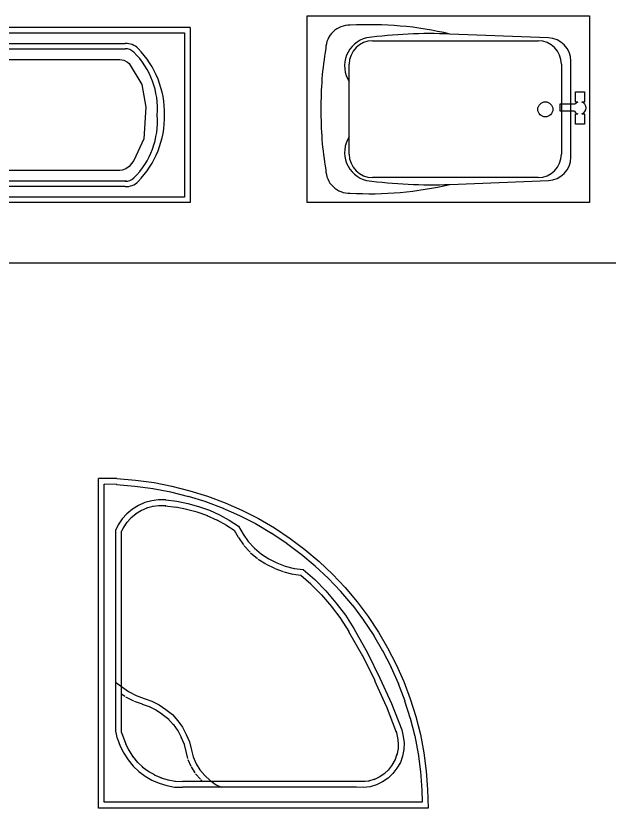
# Model space of a CAD drawing. Header units: millimetres. Extents: x 4994 to 37440, y 17304 to 30205.
# Drawn here: x 25493 to 28037, y 20426 to 23822 of the extents above; entities that cross this region are included whole.
import ezdxf

# ---------------------------------------------------------------- set-up
doc = ezdxf.new("R2010")
doc.units = ezdxf.units.MM
doc.layers.add('www.cad-blocks.net', color=7, linetype='Continuous')

# ---------------------------------------------------------------- blocks, each defined once
blk = doc.blocks.new('A$C6F300F56')
for p, q in [((0, 1.4133), (1.4133, 1.4133)), ((0, 0), (0, 1.4133)), ((1.4122, 1.334), (1.4133, 1.4133)), ((0.2974, 1.3313), (0.2652, 1.3198)), ((0.2974, 1.3313), (0.3296, 1.3394)), ((0.3296, 1.3394), (0.348, 1.3394)), ((0.348, 1.3394), (1.1923, 1.3394)), ((0.5397, 1.3399), (0.5216, 1.3152)), ((1.2139, 1.329), (1.1923, 1.3394)), ((1.2392, 1.3118), (1.2139, 1.329)), ((1.4122, 1.334), (1.4053, 1.2547)), ((0.2353, 1.3049), (0.2065, 1.2865)), ((0.2353, 1.3049), (0.2065, 1.2865)), ((0.2652, 1.3198), (0.2353, 1.3049)), ((0.2652, 1.3198), (0.2353, 1.3049)), ((0.5216, 1.3152), (0.4998, 1.2853)), ((1.2611, 1.2911), (1.2392, 1.3118)), ((1.2806, 1.2681), (1.2611, 1.2911)), ((0.1801, 1.2646), (0.1571, 1.2405)), ((0.1801, 1.2646), (0.1571, 1.2405)), ((0.2065, 1.2865), (0.1801, 1.2646)), ((0.2065, 1.2865), (0.1801, 1.2646)), ((0.4998, 1.2853), (0.4825, 1.252)), ((0.4998, 1.2853), (0.4825, 1.252)), ((1.2967, 1.2416), (1.2806, 1.2681)), ((0.1571, 1.2405), (0.1364, 1.2129)), ((0.4825, 1.252), (0.4699, 1.2175)), ((0.4825, 1.252), (0.4699, 1.2175)), ((1.3094, 1.214), (1.2967, 1.2416)), ((1.4053, 1.2547), (1.3949, 1.1753)), ((0.1364, 1.2129), (0.1203, 1.1841)), ((0.4699, 1.2175), (0.4584, 1.1841)), ((0.4699, 1.2175), (0.4584, 1.1841)), ((1.3174, 1.1853), (1.3094, 1.214)), ((0.1203, 1.1841), (0.1065, 1.1531)), ((0.4584, 1.1841), (0.4423, 1.1531)), ((0.4584, 1.1841), (0.4423, 1.1531)), ((1.3209, 1.1554), (1.3174, 1.1853)), ((1.3209, 1.1243), (1.3209, 1.1554)), ((1.3949, 1.1753), (1.38, 1.0983)), ((0.0973, 1.1209), (0.0904, 1.0875)), ((0.1065, 1.1531), (0.0973, 1.1209)), ((0.4227, 1.1243), (0.4009, 1.0967)), ((0.4227, 1.1243), (0.4009, 1.0967)), ((0.4423, 1.1531), (0.4227, 1.1243)), ((0.4423, 1.1531), (0.4227, 1.1243)), ((1.3209, 1.1243), (1.3151, 1.0772)), ((0.0904, 1.0875), (0.0892, 1.053)), ((0.4009, 1.0967), (0.3744, 1.0737)), ((0.4009, 1.0967), (0.3744, 1.0737)), ((1.38, 1.0983), (1.3604, 1.0212)), ((0.0892, 0.3067), (0.0892, 1.053)), ((0.3468, 1.053), (0.3158, 1.0369)), ((0.3468, 1.053), (0.3158, 1.0369)), ((0.3744, 1.0737), (0.3468, 1.053)), ((0.3744, 1.0737), (0.3468, 1.053)), ((1.3151, 1.0772), (1.3059, 1.03)), ((0.2836, 1.0231), (0.2491, 1.0151)), ((0.2836, 1.0231), (0.2491, 1.0151)), ((0.3158, 1.0369), (0.2836, 1.0231)), ((0.3158, 1.0369), (0.2836, 1.0231)), ((1.3059, 1.03), (1.2933, 0.984)), ((1.3604, 1.0212), (1.3374, 0.9453)), ((0.1904, 0.9944), (0.164, 0.9783)), ((0.1904, 0.9944), (0.164, 0.9783)), ((0.2192, 1.007), (0.1904, 0.9944)), ((0.2491, 1.0151), (0.2192, 1.007)), ((0.2491, 1.0151), (0.2192, 1.007)), ((0.1398, 0.9576), (0.118, 0.9346)), ((0.1398, 0.9576), (0.118, 0.9346)), ((0.164, 0.9783), (0.1398, 0.9576)), ((0.164, 0.9783), (0.1398, 0.9576)), ((1.2933, 0.984), (1.2772, 0.938)), ((0.118, 0.9346), (0.0996, 0.9093)), ((0.118, 0.9346), (0.0996, 0.9093)), ((1.2772, 0.938), (1.2576, 0.8943)), ((1.3374, 0.9453), (1.3087, 0.8706)), ((0.0996, 0.9093), (0.0892, 0.8877)), ((0.0996, 0.9093), (0.0892, 0.8877)), ((1.2576, 0.8943), (1.2346, 0.8529)), ((1.2346, 0.8529), (1.2082, 0.8127)), ((1.3087, 0.8706), (1.2765, 0.7981)), ((1.1737, 0.7931), (1.1426, 0.7713)), ((1.2082, 0.8127), (1.1737, 0.7931)), ((1.2765, 0.7981), (1.2408, 0.7268)), ((1.1426, 0.7713), (1.1139, 0.7448)), ((1.0886, 0.7149), (1.0679, 0.6827)), ((1.1139, 0.7448), (1.0886, 0.7149)), ((1.2408, 0.7268), (1.2006, 0.659)), ((1.0679, 0.6827), (1.0506, 0.6482)), ((1.0506, 0.6482), (1.0368, 0.6126)), ((1.2006, 0.659), (1.1557, 0.5923)), ((1.0368, 0.6126), (1.0276, 0.5746)), ((1.1557, 0.5923), (1.1086, 0.529)), ((1.0276, 0.5746), (1.023, 0.5355)), ((1.023, 0.5355), (0.9793, 0.4861)), ((1.1086, 0.529), (1.0568, 0.468)), ((0.9793, 0.4861), (0.931, 0.4389)), ((1.0568, 0.468), (1.0028, 0.4106)), ((0.931, 0.4389), (0.8804, 0.3952)), ((1.0028, 0.4106), (0.9453, 0.3565)), ((0.8804, 0.3952), (0.8264, 0.355)), ((0.8264, 0.355), (0.77, 0.3193)), ((0.9453, 0.3565), (0.8843, 0.3048)), ((0.0881, 0.2779), (0.0892, 0.3067)), ((0.77, 0.3193), (0.6654, 0.2595)), ((0.0915, 0.2492), (0.0881, 0.2779)), ((0.8843, 0.3048), (0.8211, 0.2576)), ((0.0996, 0.2216), (0.0915, 0.2492)), ((0.6654, 0.2595), (0.5573, 0.2066)), ((0.8211, 0.2576), (0.7544, 0.2128)), ((0.1122, 0.1963), (0.0996, 0.2216)), ((0.5573, 0.2066), (0.448, 0.1572)), ((0.7544, 0.2128), (0.6865, 0.1737)), ((0.1283, 0.1721), (0.1122, 0.1963)), ((0.1479, 0.1514), (0.1283, 0.1721)), ((0.6865, 0.1737), (0.6152, 0.1369)), ((0.1709, 0.1342), (0.1479, 0.1514)), ((0.448, 0.1572), (0.3353, 0.1135)), ((0.6152, 0.1369), (0.5428, 0.1047)), ((0.1962, 0.1192), (0.1709, 0.1342)), ((0.2226, 0.11), (0.1962, 0.1192)), ((0.2514, 0.1043), (0.2226, 0.11)), ((0.2801, 0.1031), (0.2514, 0.1043)), ((0.3077, 0.1066), (0.2801, 0.1031)), ((0.3353, 0.1135), (0.3077, 0.1066)), ((0.5428, 0.1047), (0.468, 0.0771)), ((0.468, 0.0771), (0.3921, 0.0529)), ((0.3921, 0.0529), (0.3151, 0.0334)), ((0.0793, 0.0023), (0, 0)), ((0.1587, 0.0081), (0.0793, 0.0023)), ((0.2369, 0.0184), (0.1587, 0.0081)), ((0.3151, 0.0334), (0.2369, 0.0184))]:
    blk.add_line(p, q)
at = {"linetype": 'ByBlock'}
for p, q in [((0.0034, 1.4133), (1.4133, 1.4133)), ((1.4122, 1.334), (1.4133, 1.4133)), ((0.0251, 1.3884), (1.388, 1.3884)), ((0.0251, 0.0257), (0.0251, 1.3884)), ((1.3872, 1.3344), (1.388, 1.3884)), ((0.2974, 1.3313), (0.2652, 1.3198)), ((0.2974, 1.3313), (0.3296, 1.3394)), ((0.3296, 1.3394), (0.348, 1.3394)), ((1.2139, 1.329), (1.1923, 1.3394)), ((1.3873, 1.3362), (1.3804, 1.2568)), ((1.4122, 1.334), (1.4053, 1.2547)), ((0.2764, 1.2975), (0.2465, 1.2825)), ((0.3241, 1.3143), (0.2736, 1.2963)), ((0.3241, 1.3143), (1.1867, 1.3143)), ((0.3325, 1.3144), (0.3356, 1.3151)), ((0.4776, 1.2968), (0.4603, 1.2635)), ((0.4903, 1.3148), (0.4796, 1.3001)), ((1.2031, 1.3065), (1.1867, 1.3143)), ((1.2251, 1.2911), (1.2014, 1.3073)), ((1.2439, 1.2729), (1.222, 1.2936)), ((1.2611, 1.2911), (1.2392, 1.3118)), ((1.2806, 1.2681), (1.2611, 1.2911)), ((0.2224, 1.2672), (0.196, 1.2454)), ((0.2488, 1.2838), (0.22, 1.2654)), ((0.4591, 1.2606), (0.4464, 1.2261)), ((1.2616, 1.2519), (1.242, 1.2749)), ((1.2967, 1.2416), (1.2806, 1.2681)), ((1.3805, 1.2579), (1.3702, 1.1785)), ((0.1571, 1.2405), (0.1364, 1.2129)), ((0.1771, 1.2255), (0.1564, 1.1979)), ((0.1771, 1.2255), (0.1564, 1.1979)), ((0.1982, 1.2474), (0.1752, 1.2233)), ((0.4462, 1.2256), (0.4347, 1.1923)), ((1.2754, 1.2286), (1.2593, 1.2551)), ((1.2866, 1.2036), (1.274, 1.2312)), ((1.3094, 1.214), (1.2967, 1.2416)), ((1.4053, 1.2547), (1.3949, 1.1753)), ((0.1364, 1.2129), (0.1203, 1.1841)), ((0.1582, 1.2007), (0.1421, 1.1719)), ((0.4362, 1.1957), (0.4201, 1.1646)), ((1.2933, 1.1786), (1.2853, 1.2073)), ((1.3174, 1.1853), (1.3094, 1.214)), ((0.1203, 1.1841), (0.1065, 1.1531)), ((0.1431, 1.174), (0.1293, 1.1429)), ((0.4216, 1.1672), (0.4021, 1.1384)), ((1.296, 1.1525), (1.2926, 1.1824)), ((1.2959, 1.1243), (1.2959, 1.1554)), ((1.3209, 1.1554), (1.3174, 1.1853)), ((1.3209, 1.1243), (1.3209, 1.1554)), ((1.3704, 1.1801), (1.3555, 1.103)), ((1.3949, 1.1753), (1.38, 1.0983)), ((0.0973, 1.1209), (0.0904, 1.0875)), ((0.1065, 1.1531), (0.0973, 1.1209)), ((0.1305, 1.1462), (0.1213, 1.114)), ((0.4031, 1.1399), (0.3813, 1.1123)), ((1.2961, 1.1274), (1.2903, 1.0802)), ((1.3209, 1.1243), (1.3151, 1.0772)), ((0.0904, 1.0875), (0.0892, 1.053)), ((0.1154, 1.0867), (0.1142, 1.0522)), ((0.1218, 1.1158), (0.1149, 1.0825)), ((0.3594, 1.0937), (0.3318, 1.073)), ((0.3845, 1.1156), (0.358, 1.0926)), ((1.3558, 1.1044), (1.3362, 1.0273)), ((1.38, 1.0983), (1.3604, 1.0212)), ((0.0892, 0.3067), (0.0892, 1.053)), ((0.1142, 0.2699), (0.1142, 1.053)), ((0.3059, 1.0599), (0.2737, 1.0461)), ((0.3353, 1.0752), (0.3043, 1.0591)), ((1.2906, 1.082), (1.2814, 1.0348)), ((1.3151, 1.0772), (1.3059, 1.03)), ((0.2091, 1.0299), (0.1804, 1.0173)), ((0.2426, 1.0392), (0.2127, 1.0312)), ((0.2779, 1.0475), (0.2434, 1.0394)), ((1.2818, 1.0367), (1.2692, 0.9907)), ((1.3059, 1.03), (1.2933, 0.984)), ((1.3365, 1.0285), (1.3135, 0.9526)), ((1.3604, 1.0212), (1.3374, 0.9453)), ((0.1477, 0.9973), (0.1236, 0.9766)), ((0.1774, 1.0158), (0.151, 0.9997)), ((0.2192, 1.007), (0.1904, 0.9944)), ((1.2697, 0.9923), (1.2536, 0.9463)), ((0.1217, 0.9748), (0.1142, 0.9669)), ((1.2933, 0.984), (1.2772, 0.938)), ((1.3141, 0.9543), (1.2854, 0.8795)), ((1.2544, 0.9483), (1.2348, 0.9046)), ((1.2772, 0.938), (1.2576, 0.8943)), ((1.3374, 0.9453), (1.3087, 0.8706)), ((1.2358, 0.9065), (1.2128, 0.8651)), ((1.2576, 0.8943), (1.2346, 0.8529)), ((1.2137, 0.8667), (1.1906, 0.8315)), ((1.2346, 0.8529), (1.2082, 0.8127)), ((1.2859, 0.8807), (1.2537, 0.8083)), ((1.3087, 0.8706), (1.2765, 0.7981)), ((1.1906, 0.8315), (1.1613, 0.8149)), ((1.1257, 0.7897), (1.0969, 0.7632)), ((1.1593, 0.8136), (1.1282, 0.7917)), ((1.1737, 0.7931), (1.1426, 0.7713)), ((1.2082, 0.8127), (1.1737, 0.7931)), ((1.2541, 0.8093), (1.2185, 0.738)), ((1.2765, 0.7981), (1.2408, 0.7268)), ((1.0948, 0.761), (1.0695, 0.7311)), ((1.1426, 0.7713), (1.1139, 0.7448)), ((1.0675, 0.7285), (1.0468, 0.6963)), ((1.0886, 0.7149), (1.0679, 0.6827)), ((1.1139, 0.7448), (1.0886, 0.7149)), ((1.2193, 0.7396), (1.1791, 0.6717)), ((1.2408, 0.7268), (1.2006, 0.659)), ((1.0455, 0.6939), (1.0283, 0.6594)), ((1.0679, 0.6827), (1.0506, 0.6482)), ((1.0273, 0.6573), (1.0135, 0.6216)), ((1.0506, 0.6482), (1.0368, 0.6126)), ((1.1799, 0.6729), (1.135, 0.6062)), ((1.2006, 0.659), (1.1557, 0.5923)), ((1.0125, 0.6185), (1.0033, 0.5805)), ((1.0368, 0.6126), (1.0276, 0.5746)), ((1.0028, 0.5776), (0.9991, 0.5462)), ((1.1357, 0.6072), (1.0886, 0.5439)), ((1.1557, 0.5923), (1.1086, 0.529)), ((0.9991, 0.5462), (0.9606, 0.5027)), ((1.0276, 0.5746), (1.023, 0.5355)), ((1.0895, 0.5452), (1.0378, 0.4842)), ((1.023, 0.5355), (0.9793, 0.4861)), ((1.1086, 0.529), (1.0568, 0.468)), ((0.9619, 0.504), (0.9136, 0.4568)), ((0.9793, 0.4861), (0.931, 0.4389)), ((1.0386, 0.4852), (0.9846, 0.4277)), ((0.9147, 0.4579), (0.8641, 0.4142)), ((1.0568, 0.468), (1.0028, 0.4106)), ((0.8655, 0.4153), (0.8114, 0.375)), ((0.931, 0.4389), (0.8804, 0.3952)), ((0.9857, 0.4288), (0.9282, 0.3747)), ((1.0028, 0.4106), (0.9453, 0.3565)), ((0.813, 0.3761), (0.7567, 0.3405)), ((0.8804, 0.3952), (0.8264, 0.355)), ((0.9291, 0.3756), (0.8682, 0.3238)), ((0.7576, 0.3411), (0.653, 0.2813)), ((0.8264, 0.355), (0.77, 0.3193)), ((0.9453, 0.3565), (0.8843, 0.3048)), ((0.0881, 0.2779), (0.0892, 0.3067)), ((0.77, 0.3193), (0.6654, 0.2595)), ((0.8694, 0.3248), (0.8062, 0.2776)), ((0.0915, 0.2492), (0.0881, 0.2779)), ((0.6544, 0.282), (0.5463, 0.2291)), ((0.8072, 0.2783), (0.7405, 0.2335)), ((0.8843, 0.3048), (0.8211, 0.2576)), ((0.0996, 0.2216), (0.0915, 0.2492)), ((0.1163, 0.2522), (0.1142, 0.2699)), ((0.1236, 0.2286), (0.1155, 0.2562)), ((0.6654, 0.2595), (0.5573, 0.2066)), ((0.8211, 0.2576), (0.7544, 0.2128)), ((0.1122, 0.1963), (0.0996, 0.2216)), ((0.1346, 0.2075), (0.1219, 0.2328)), ((0.1491, 0.186), (0.133, 0.2102)), ((0.547, 0.2294), (0.4377, 0.18)), ((0.5573, 0.2066), (0.448, 0.1572)), ((0.7419, 0.2344), (0.6741, 0.1953)), ((0.7544, 0.2128), (0.6865, 0.1737)), ((0.1283, 0.1721), (0.1122, 0.1963)), ((0.1479, 0.1514), (0.1283, 0.1721)), ((0.166, 0.1686), (0.1465, 0.1893)), ((0.166, 0.1686), (0.1465, 0.1893)), ((0.1859, 0.1542), (0.1629, 0.1714)), ((0.439, 0.1805), (0.3263, 0.1368)), ((0.6751, 0.1959), (0.6038, 0.1591)), ((0.6865, 0.1737), (0.6152, 0.1369)), ((0.1709, 0.1342), (0.1479, 0.1514)), ((0.2089, 0.1408), (0.1836, 0.1557)), ((0.2089, 0.1408), (0.1836, 0.1557)), ((0.2308, 0.1337), (0.2044, 0.1429)), ((0.3293, 0.1377), (0.3017, 0.1308)), ((0.448, 0.1572), (0.3353, 0.1135)), ((0.6051, 0.1597), (0.5326, 0.1275)), ((0.6152, 0.1369), (0.5428, 0.1047)), ((0.1962, 0.1192), (0.1709, 0.1342)), ((0.2226, 0.11), (0.1962, 0.1192)), ((0.2514, 0.1043), (0.2226, 0.11)), ((0.2563, 0.1288), (0.2275, 0.1346)), ((0.2801, 0.1031), (0.2514, 0.1043)), ((0.2811, 0.1281), (0.2524, 0.1293)), ((0.3046, 0.1314), (0.277, 0.128)), ((0.3077, 0.1066), (0.2801, 0.1031)), ((0.3353, 0.1135), (0.3077, 0.1066)), ((0.5341, 0.1281), (0.4594, 0.1005)), ((0.5428, 0.1047), (0.468, 0.0771)), ((0.386, 0.0771), (0.309, 0.0576)), ((0.4605, 0.1009), (0.3846, 0.0767)), ((0.468, 0.0771), (0.3921, 0.0529)), ((0.2336, 0.0432), (0.1554, 0.0328)), ((0.3104, 0.0579), (0.2322, 0.043)), ((0.3921, 0.0529), (0.3151, 0.0334)), ((0.0793, 0.0023), (0, 0)), ((0.0786, 0.0273), (0.0251, 0.0257)), ((0.1569, 0.033), (0.0775, 0.0272)), ((0.1587, 0.0081), (0.0793, 0.0023)), ((0.2369, 0.0184), (0.1587, 0.0081)), ((0.3151, 0.0334), (0.2369, 0.0184))]:
    blk.add_line(p, q, dxfattribs=at)
blk = doc.blocks.new('A$C76B206E9')
for p, q in [((1.5278, 0.75), (0, 0.75)), ((0, 0), (0, 0.75)), ((1.5278, 0.75), (1.5278, 0)), ((0.0255, 0.7269), (1.5023, 0.7269)), ((0.0255, 0.0231), (0.0255, 0.7269)), ((1.5023, 0.7269), (1.5023, 0.0231)), ((0.2016, 0.6267), (0.7161, 0.6818)), ((0.7161, 0.6818), (1.2487, 0.6818)), ((0.2045, 0.6038), (0.7176, 0.6587)), ((0.7176, 0.6587), (1.2487, 0.6587)), ((0.2555, 0.5628), (0.7206, 0.6126)), ((0.7206, 0.6126), (1.2257, 0.6126)), ((1.2257, 0.6126), (1.2431, 0.6098)), ((1.2431, 0.6098), (1.2584, 0.6018)), ((1.2584, 0.6018), (1.2653, 0.5955)), ((1.2653, 0.5955), (1.3198, 0.5064)), ((0.1341, 0.5099), (0.1341, 0.558)), ((0.1596, 0.4055), (0.1596, 0.558)), ((0.2136, 0.5327), (0.2224, 0.5466)), ((0.2224, 0.5466), (0.236, 0.5569)), ((0.236, 0.5569), (0.2526, 0.5624)), ((0.2526, 0.5624), (0.2555, 0.5628)), ((0.2105, 0.5169), (0.2136, 0.5327)), ((0.2105, 0.387), (0.2105, 0.5169)), ((1.3198, 0.5064), (1.3369, 0.4085)), ((0.09, 0.3962), (0.09, 0.453)), ((0.1194, 0.4154), (0.1194, 0.456)), ((0.1341, 0.4162), (0.1341, 0.4702)), ((1.3369, 0.4085), (1.3292, 0.2733)), ((0.0451, 0.3866), (0.0848, 0.3868)), ((0.1734, 0.387), (0.2697, 0.387)), ((0.0449, 0.3488), (0.0854, 0.3487)), ((0.09, 0.286), (0.09, 0.3407)), ((0.1734, 0.3499), (0.2697, 0.3499)), ((0.2105, 0.2331), (0.2105, 0.3499)), ((0.1194, 0.2829), (0.1194, 0.3215)), ((0.1341, 0.2688), (0.1341, 0.3207)), ((0.1596, 0.192), (0.1596, 0.3314)), ((1.3292, 0.2733), (1.2853, 0.1795)), ((0.1341, 0.192), (0.1341, 0.2291)), ((0.2106, 0.2304), (0.2105, 0.2331)), ((0.2147, 0.2148), (0.2106, 0.2304)), ((0.2244, 0.2014), (0.2147, 0.2148)), ((0.2385, 0.1918), (0.2244, 0.2014)), ((0.2555, 0.1872), (0.2385, 0.1918)), ((0.7206, 0.1374), (0.2555, 0.1872)), ((1.2853, 0.1795), (1.2653, 0.1545)), ((0.7176, 0.0913), (0.2045, 0.1462)), ((1.2257, 0.1374), (0.7206, 0.1374)), ((1.2354, 0.1383), (1.2257, 0.1374)), ((1.2519, 0.144), (1.2354, 0.1383)), ((1.2653, 0.1545), (1.2519, 0.144)), ((0.7161, 0.0682), (0.2016, 0.1233)), ((1.2487, 0.0682), (0.7161, 0.0682)), ((1.2487, 0.0913), (0.7176, 0.0913)), ((1.2545, 0.0916), (1.2487, 0.0913)), ((1.5278, 0), (0, 0)), ((1.5023, 0.0231), (0.0255, 0.0231))]:
    blk.add_line(p, q)
for centre, radius in [((0.101, 0.49), 0.0386), ((0.1291, 0.3685), 0.048), ((0.1291, 0.3685), 0.0353), ((0.362, 0.3741), 0.0322), ((0.101, 0.2489), 0.0386)]:
    blk.add_circle(centre, radius)
for centre, radius, start, end in [((1.2513, 0.6065), 0.0753, 45.4346, 91.9768), ((1.2505, 0.6085), 0.0502, 45.4346, 91.9768), ((1.0216, 0.3837), 0.3953, 358.7325, 44.3771), ((0.2065, 0.5544), 0.0725, 93.9279, 177.189), ((1.0441, 0.4007), 0.3431, 355.7059, 45.2368), ((0.2079, 0.5556), 0.0483, 93.9279, 177.189), ((0.0513, 0.3676), 0.0199, 108.0663, 251.1955), ((0.2697, 0.3685), 0.0185, 270, 90), ((1.0441, 0.3493), 0.3431, 314.7632, 4.2941), ((1.0216, 0.3663), 0.3953, 315.6229, 1.2675), ((0.2065, 0.1956), 0.0725, 182.811, 266.0721), ((0.2079, 0.1944), 0.0483, 182.811, 266.0721), ((1.2505, 0.1414), 0.0502, 268.0232, 314.5654), ((1.2513, 0.1435), 0.0753, 268.0232, 314.5654)]:
    blk.add_arc(centre, radius, start, end)
blk = doc.blocks.new('A$C7A997A06')
for p, q in [((0, 0.8), (1.21, 0.8)), ((0, 0), (0, 0.8)), ((1.21, 0.8), (1.21, 0)), ((1.0339, 0.7058), (0.6114, 0.7222)), ((0.28, 0.693), (0.99, 0.693)), ((0.18, 0.4), (0.18, 0.593)), ((1.09, 0.593), (1.09, 0.4)), ((1.13, 0.4), (1.13, 0.6059)), ((1.1497, 0.4749), (1.189, 0.4749)), ((1.1497, 0.4304), (1.1497, 0.4749)), ((1.189, 0.4749), (1.189, 0.4304)), ((1.0849, 0.4223), (1.1484, 0.4223)), ((1.0849, 0.3911), (1.0849, 0.4223)), ((1.1604, 0.4304), (1.1497, 0.4304)), ((1.189, 0.4304), (1.1773, 0.4304)), ((0.18, 0.207), (0.18, 0.4)), ((1.1461, 0.3911), (1.0849, 0.3911)), ((1.09, 0.4), (1.09, 0.207)), ((1.13, 0.1941), (1.13, 0.4)), ((1.1497, 0.38), (1.1597, 0.38)), ((1.1497, 0.3355), (1.1497, 0.38)), ((1.1779, 0.38), (1.189, 0.38)), ((1.189, 0.38), (1.189, 0.3355)), ((1.189, 0.3355), (1.1497, 0.3355)), ((0.99, 0.107), (0.28, 0.107)), ((0.6114, 0.0778), (1.0339, 0.0942)), ((1.21, 0), (0, 0))]:
    blk.add_line(p, q)
blk.add_circle((1.0208, 0.3993), 0.0323)
for centre, radius, start, end in [((0.18, 0.6598), 0.1, 87.7812, 180), ((0.2689, -0.723), 1.4852, 76.6663, 93.2822), ((0.528, -1.3139), 2.0378, 87.653, 97.7074), ((0.2837, 0.5854), 0.1235, 103.5969, 212.8536), ((0.28, 0.593), 0.1, 90, 180), ((0.99, 0.593), 0.1, 0, 90), ((1.03, 0.6059), 0.1, 0, 87.7812), ((1.4205, 0.4212), 1.3616, 169.9082, 180.894), ((1.1688, 0.4051), 0.0267, 108.4801, 140.0288), ((1.1688, 0.4051), 0.0267, 289.9093, 71.5199), ((1.4205, 0.3788), 1.3616, 179.106, 190.0918), ((1.1688, 0.4051), 0.0267, 211.5638, 250.0907), ((0.2837, 0.2146), 0.1235, 147.1464, 256.4031), ((0.28, 0.207), 0.1, 180, 270), ((0.99, 0.207), 0.1, 270, 0), ((1.03, 0.1941), 0.1, 272.2188, 0), ((0.18, 0.1402), 0.1, 180, 272.2188), ((0.2689, 1.523), 1.4852, 266.7178, 283.3337), ((0.528, 2.1139), 2.0378, 262.2926, 272.347)]:
    blk.add_arc(centre, radius, start, end)
blk = doc.blocks.new('FORMAT')
at = {"layer": 'www.cad-blocks.net', "color": 155, "true_color": 0x546d8e}
blk.add_line((7231.1, 22763), (37440.3, 22763), dxfattribs=at)

msp = doc.modelspace()

# ---------------------------------------------------------------- block references
at = {"color": 7, "xscale": 1000, "yscale": 1000, "zscale": 1000}
for name, p in [('A$C7A997A06', (26742.4, 23021.6)), ('A$C76B206E9', (24713.6, 23021.6))]:
    msp.add_blockref(name, p, dxfattribs=at)
at = {"color": 7, "xscale": 1000, "yscale": 1000, "zscale": 1000, "rotation": 90}
msp.add_blockref('A$C6F300F56', (27261, 20426.3), dxfattribs=at)
at = {"layer": 'www.cad-blocks.net'}
msp.add_blockref('FORMAT', (0, 0), dxfattribs=at)

doc.saveas('drawing.dxf')
